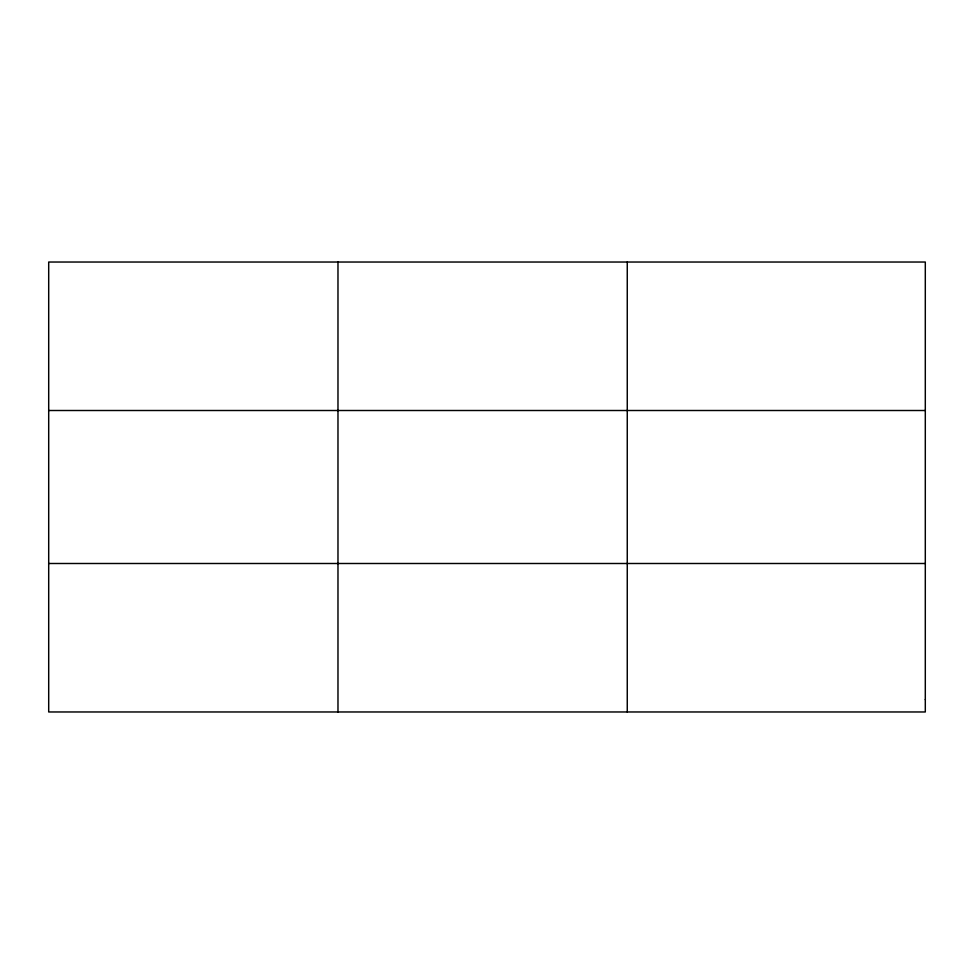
<?xml version="1.0" encoding="UTF-8"?>
<svg xmlns="http://www.w3.org/2000/svg" width="974" height="974" viewBox="0 0 974 974"><rect width="100%" height="100%" fill="white"/><g stroke="black" fill="none" stroke-linecap="round" stroke-linejoin="round"><path stroke-width="1.46" d="M337.978 262.03L337.978 711.97M627.256 262.03L627.256 711.97M48.7 410.504L925.3 410.504M48.7 563.496L925.3 563.496M925.3 699.6L925.3 711.97L48.7 711.97L48.7 262.03L925.3 262.03L925.3 699.6"/></g></svg>
